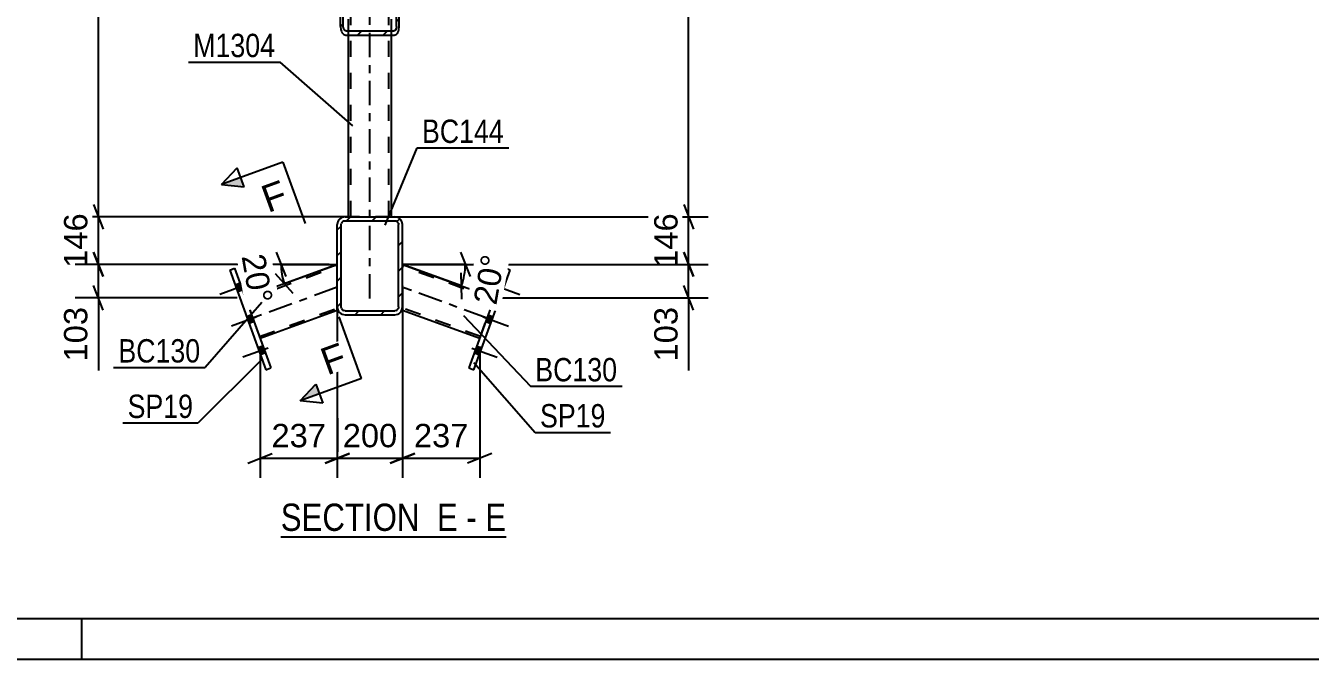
# Model space of a CAD drawing. Header units: millimetres. Extents: x -82 to 1107, y -634 to 207.
# Drawn here: x 260.1 to 417.7, y -633.9 to -556.3 of the extents above; entities that cross this region are included whole.
import ezdxf

# ---------------------------------------------------------------- set-up
doc = ezdxf.new("R2010")
doc.units = ezdxf.units.MM
doc.linetypes.add('DXK_LINE_DOT2', pattern=[3.9198, 1.9599, -1.9599])
doc.linetypes.add('DXK_LINE_DOT3', pattern=[5.9187, 2.979, -0.9799, 0.9799, -0.9799])
doc.styles.add('Arial', font='ARIAL.TTF', dxfattribs={"height": 0.2})
doc.styles.add('Arial Narrow', font='ARIALN.TTF', dxfattribs={"height": 0.2})

# ---------------------------------------------------------------- blocks, each defined once
blk = doc.blocks.new('Unknown-348435297-1162')
at = {"color": 5, "linetype": 'Continuous'}
for p, q in [((-77.03, -628.94), (1101.97, -628.94)), ((266.97, -633.94), (266.97, -628.94)), ((-82.03, -633.94), (1106.97, -633.94))]:
    blk.add_line(p, q, dxfattribs=at)
blk = doc.blocks.new('Unknown-348435297-14 - 12556')
at = {"color": 6, "linetype": 'Continuous'}
blk.add_line((291.38, -618.94), (319.02, -618.94), dxfattribs=at)
at = {"color": 0, "linetype": 'Continuous'}
for points in [[(309.49, -618.19), (309.49, -614.69), (291.38, -614.69), (291.38, -618.19)], [(313.09, -618.19), (313.09, -614.69), (310.54, -614.69), (310.54, -618.19)], [(315.42, -618.19), (315.42, -614.69), (314.14, -614.69), (314.14, -618.19)], [(319.02, -618.19), (319.02, -614.69), (316.47, -614.69), (316.47, -618.19)]]:
    blk.add_wipeout(points, dxfattribs=at)
at = {"color": 7, "linetype": 'Continuous', "style": 'Arial Narrow'}
for s, p in [('SECTION ', (291.38, -618.19)), ('E', (310.54, -618.19)), ('E', (316.47, -618.19)), ('-', (314.14, -618.19))]:
    blk.add_text(s, height=3.34, dxfattribs=at).set_placement(p)
blk = doc.blocks.new('Part-348435297-12679 - 12556')
at = {"color": 2, "linetype": 'Continuous'}
for p, q in [((306.31, -585.52), (317.59, -589.62)), ((306.31, -591.1), (306.31, -590.73)), ((306.31, -591.1), (306.31, -591.14)), ((306.31, -591.14), (315.78, -594.58))]:
    blk.add_line(p, q, dxfattribs=at)
at = {"color": 7, "linetype": 'DXK_LINE_DOT2'}
for p, q in [((306.31, -590.73), (306.31, -585.52)), ((317.51, -589.85), (306.31, -585.77)), ((306.31, -585.79), (306.31, -585.77)), ((315.87, -594.36), (306.31, -590.88)), ((315.78, -594.58), (317.59, -589.62))]:
    blk.add_line(p, q, dxfattribs=at)
at = {"color": 7, "linetype": 'DXK_LINE_DOT3'}
blk.add_line((316.69, -592.1), (306.31, -588.33), dxfattribs=at)
blk = doc.blocks.new('Part-348435297-12623 - 12556')
at = {"color": 2, "linetype": 'Continuous'}
for p, q in [((298.31, -585.52), (287.04, -589.62)), ((298.31, -591.14), (298.31, -590.73)), ((288.84, -594.58), (298.31, -591.14))]:
    blk.add_line(p, q, dxfattribs=at)
at = {"color": 7, "linetype": 'DXK_LINE_DOT2'}
for p, q in [((287.12, -589.85), (298.31, -585.77)), ((298.31, -590.73), (298.31, -585.52)), ((298.31, -585.79), (298.31, -585.77)), ((287.04, -589.62), (288.84, -594.58)), ((288.76, -594.36), (298.31, -590.88))]:
    blk.add_line(p, q, dxfattribs=at)
at = {"color": 7, "linetype": 'DXK_LINE_DOT3'}
blk.add_line((298.31, -588.33), (287.94, -592.1), dxfattribs=at)
blk = doc.blocks.new('Part-348435297-12630 - 12556')
at = {"linetype": 'Continuous'}
h = blk.add_hatch(dxfattribs=at)
h.set_pattern_fill('', scale=0.7, style=0, pattern_type=0)
h.set_pattern_definition([(45, (298.3141, -590.7257), (-1.57154, 1.57154), [])])
h.paths.add_polyline_path([(298.31, -580.65), (298.31, -590.73), (298.39, -591.09), (298.6, -591.4), (298.91, -591.61), (299.27, -591.69), (305.35, -591.69), (305.72, -591.61), (306.03, -591.4), (306.24, -591.09), (306.31, -590.73), (306.31, -580.65), (306.24, -580.28), (306.03, -579.97), (305.72, -579.76), (305.35, -579.69), (299.27, -579.69), (298.91, -579.76), (298.6, -579.97), (298.39, -580.28)])
h.paths.add_polyline_path([(298.93, -580.31), (299.09, -580.2), (299.27, -580.17), (305.35, -580.17), (305.54, -580.2), (305.69, -580.31), (305.8, -580.46), (305.83, -580.65), (305.83, -590.73), (305.8, -590.91), (305.69, -591.07), (305.54, -591.17), (305.35, -591.21), (299.27, -591.21), (299.09, -591.17), (298.93, -591.07), (298.83, -590.91), (298.79, -590.73), (298.79, -580.65), (298.83, -580.46)])
at = {"color": 2, "linetype": 'Continuous'}
for p, q in [((299.27, -579.69), (298.91, -579.76)), ((299.27, -579.69), (305.35, -579.69)), ((305.72, -579.76), (305.35, -579.69)), ((298.39, -580.28), (298.31, -580.65)), ((298.31, -590.73), (298.31, -580.65)), ((298.79, -580.65), (298.83, -580.46)), ((298.79, -590.73), (298.79, -580.65)), ((299.09, -580.2), (299.27, -580.17)), ((299.27, -580.17), (305.35, -580.17)), ((305.35, -580.17), (305.54, -580.2)), ((305.8, -580.46), (305.83, -580.65)), ((305.83, -590.73), (305.83, -580.65)), ((306.31, -580.65), (306.24, -580.28)), ((306.31, -590.73), (306.31, -580.65)), ((298.31, -590.73), (298.39, -591.09)), ((298.83, -590.91), (298.79, -590.73)), ((305.83, -590.73), (305.8, -590.91)), ((306.24, -591.09), (306.31, -590.73)), ((298.91, -591.61), (299.27, -591.69)), ((299.27, -591.21), (299.09, -591.17)), ((299.27, -591.21), (305.35, -591.21)), ((299.27, -591.69), (305.35, -591.69)), ((305.54, -591.17), (305.35, -591.21)), ((305.35, -591.69), (305.72, -591.61))]:
    blk.add_line(p, q, dxfattribs=at)
at = {"color": 7, "linetype": 'DXK_LINE_DOT3'}
blk.add_line((302.31, -585.69), (302.31, -585.69), dxfattribs=at)
at = {"color": 2, "linetype": 'Continuous'}
for centre, radius, start, end in [((299.27, -580.65), 0.96, 112.5, 157.5), ((305.35, -580.65), 0.96, 22.5, 67.5), ((299.27, -580.65), 0.48, 112.5, 157.5), ((305.35, -580.65), 0.48, 22.5, 67.5), ((299.27, -590.73), 0.48, 202.5, 247.5), ((305.35, -590.73), 0.48, 292.5, 337.5), ((299.27, -590.73), 0.96, 202.5, 247.5), ((305.35, -590.73), 0.96, 292.5, 337.5)]:
    blk.add_arc(centre, radius, start, end, dxfattribs=at)
blk = doc.blocks.new('Part-348435297-12624 - 12556')
at = {"linetype": 'Continuous'}
h = blk.add_hatch(dxfattribs=at)
h.set_pattern_fill('', scale=0.7, style=0, pattern_type=0)
h.set_pattern_definition([(45, (298.7141, -556.343), (-1.57154, 1.57154), [])])
h.paths.add_polyline_path([(298.71, -546.43), (298.71, -556.34), (298.76, -556.75), (298.9, -557.1), (299.11, -557.33), (299.35, -557.41), (305.27, -557.41), (305.52, -557.33), (305.73, -557.1), (305.87, -556.75), (305.91, -556.34), (305.91, -546.43), (305.87, -546.02), (305.73, -545.67), (305.52, -545.44), (305.27, -545.36), (299.35, -545.36), (299.11, -545.44), (298.9, -545.67), (298.76, -546.02)])
h.paths.add_polyline_path([(299.13, -546.05), (299.23, -545.93), (299.35, -545.89), (305.27, -545.89), (305.4, -545.93), (305.5, -546.05), (305.57, -546.22), (305.59, -546.43), (305.59, -556.34), (305.57, -556.55), (305.5, -556.72), (305.4, -556.84), (305.27, -556.88), (299.35, -556.88), (299.23, -556.84), (299.13, -556.72), (299.06, -556.55), (299.03, -556.34), (299.03, -546.43), (299.06, -546.22)])
at = {"color": 2, "linetype": 'Continuous'}
for p, q in [((298.71, -522.42), (298.76, -522.22)), ((298.71, -546.43), (298.71, -522.42)), ((298.76, -522.22), (298.9, -522.04)), ((298.9, -522.04), (299.11, -521.93)), ((299.11, -521.93), (299.35, -521.89)), ((299.35, -521.89), (305.27, -521.89)), ((305.27, -521.89), (305.52, -521.93)), ((305.52, -521.93), (305.73, -522.04)), ((305.73, -522.04), (305.87, -522.22)), ((305.87, -522.22), (305.91, -522.42)), ((305.91, -546.43), (305.91, -522.42)), ((298.76, -546.02), (298.71, -546.43)), ((298.71, -556.34), (298.71, -546.43)), ((299.03, -546.43), (299.06, -546.22)), ((299.03, -556.34), (299.03, -546.43)), ((299.35, -545.36), (299.11, -545.44)), ((299.23, -545.93), (299.35, -545.89)), ((299.35, -545.36), (305.27, -545.36)), ((299.35, -545.89), (305.27, -545.89)), ((305.52, -545.44), (305.27, -545.36)), ((305.27, -545.89), (305.4, -545.93)), ((305.57, -546.22), (305.59, -546.43)), ((305.59, -556.34), (305.59, -546.43)), ((305.91, -546.43), (305.87, -546.02)), ((305.91, -556.34), (305.91, -546.43)), ((298.71, -556.34), (298.76, -556.75)), ((299.06, -556.55), (299.03, -556.34)), ((299.11, -557.33), (299.35, -557.41)), ((299.35, -556.88), (299.23, -556.84)), ((299.35, -556.88), (305.27, -556.88)), ((299.35, -557.41), (305.27, -557.41)), ((305.4, -556.84), (305.27, -556.88)), ((305.27, -557.41), (305.52, -557.33)), ((305.59, -556.34), (305.57, -556.55)), ((305.87, -556.75), (305.91, -556.34))]:
    blk.add_line(p, q, dxfattribs=at)
at = {"color": 7, "linetype": 'DXK_LINE_DOT2'}
for p, q in [((299.06, -522.32), (299.03, -522.42)), ((299.03, -556.34), (299.03, -522.42)), ((299.13, -522.23), (299.06, -522.32)), ((299.23, -522.17), (299.13, -522.23)), ((299.35, -522.15), (299.23, -522.17)), ((299.35, -522.15), (305.27, -522.15)), ((305.4, -522.17), (305.27, -522.15)), ((305.5, -522.23), (305.4, -522.17)), ((305.57, -522.32), (305.5, -522.23)), ((305.59, -522.42), (305.57, -522.32)), ((305.59, -556.34), (305.59, -522.42)), ((298.71, -524.36), (299.03, -524.36)), ((305.59, -524.36), (305.91, -524.36)), ((298.76, -530.8), (298.71, -530.39)), ((299.03, -530.39), (299.06, -530.6)), ((299.23, -530.89), (299.35, -530.93)), ((299.35, -530.93), (305.27, -530.93)), ((305.27, -530.93), (305.4, -530.89)), ((305.57, -530.6), (305.59, -530.39)), ((305.91, -530.39), (305.87, -530.8)), ((299.35, -531.46), (299.11, -531.38)), ((299.35, -531.46), (305.27, -531.46)), ((305.52, -531.38), (305.27, -531.46)), ((298.71, -556.34), (298.71, -546.43)), ((305.91, -556.34), (305.91, -546.43))]:
    blk.add_line(p, q, dxfattribs=at)
for centre, radius, start, end in [((299.73, -530.62), 0.986, 190.8094, 230.8802), ((299.54, -530.5), 0.493, 190.8094, 230.8802), ((305.09, -530.5), 0.493, 309.1198, 349.1906), ((304.9, -530.62), 0.986, 309.1198, 349.1906)]:
    blk.add_arc(centre, radius, start, end, dxfattribs=at)
at = {"color": 2, "linetype": 'Continuous'}
for centre, radius, start, end in [((299.73, -546.2), 0.986, 129.1198, 169.1906), ((299.54, -546.32), 0.493, 129.1198, 169.1906), ((305.09, -546.32), 0.493, 10.8094, 50.8802), ((304.9, -546.2), 0.986, 10.8094, 50.8802), ((299.73, -556.57), 0.986, 190.8094, 230.8802), ((299.54, -556.46), 0.493, 190.8094, 230.8802), ((305.09, -556.46), 0.493, 309.1198, 349.1906), ((304.9, -556.57), 0.986, 309.1198, 349.1906)]:
    blk.add_arc(centre, radius, start, end, dxfattribs=at)
blk = doc.blocks.new('Part-348435297-12682 - 12556')
at = {"color": 2, "linetype": 'Continuous'}
for p, q in [((285.12, -586.21), (285.72, -585.99)), ((285.72, -585.99), (290.16, -598.21)), ((285.12, -586.21), (289.56, -598.43)), ((289.56, -598.43), (290.16, -598.21))]:
    blk.add_line(p, q, dxfattribs=at)
blk = doc.blocks.new('Part-348435297-12683 - 12556')
at = {"color": 2, "linetype": 'Continuous'}
for p, q in [((318.91, -585.99), (314.46, -598.21)), ((319.51, -586.21), (318.91, -585.99)), ((315.07, -598.43), (319.51, -586.21)), ((314.46, -598.21), (315.07, -598.43))]:
    blk.add_line(p, q, dxfattribs=at)
blk = doc.blocks.new('Part-348435297-12684 - 12556')
at = {"color": 7, "linetype": 'DXK_LINE_DOT3'}
blk.add_line((302.31, -589.69), (302.31, -454.09), dxfattribs=at)
at = {"color": 2, "linetype": 'Continuous'}
for p, q in [((299.67, -486.36), (299.67, -464.09)), ((304.95, -486.36), (304.95, -464.09)), ((299.67, -579.69), (299.67, -557.41)), ((304.95, -579.69), (304.95, -557.41))]:
    blk.add_line(p, q, dxfattribs=at)
at = {"color": 7, "linetype": 'DXK_LINE_DOT2'}
for p, q in [((304.95, -464.09), (299.67, -464.09)), ((299.99, -579.69), (299.99, -464.09)), ((304.63, -579.69), (304.63, -464.09)), ((299.67, -557.41), (299.67, -486.36)), ((304.95, -557.41), (304.95, -486.36)), ((304.95, -579.69), (299.67, -579.69))]:
    blk.add_line(p, q, dxfattribs=at)
blk = doc.blocks.new('Bolt-348435297-12727 - 12556')
at = {"linetype": 'Continuous'}
for points in [[(286.69, -588.66), (286.39, -587.84), (285.79, -588.05), (286.09, -588.88)], [(286.69, -588.66), (286.39, -587.84), (285.79, -588.05), (286.09, -588.88)], [(286.69, -588.66), (286.39, -587.84), (285.79, -588.05), (286.09, -588.88)], [(288.1, -592.53), (287.8, -591.71), (287.2, -591.93), (287.5, -592.75)], [(288.1, -592.53), (287.8, -591.71), (287.2, -591.93), (287.5, -592.75)], [(289.49, -596.37), (289.19, -595.54), (288.59, -595.76), (288.89, -596.59)], [(289.49, -596.37), (289.19, -595.54), (288.59, -595.76), (288.89, -596.59)], [(289.49, -596.37), (289.19, -595.54), (288.59, -595.76), (288.89, -596.59)]]:
    blk.add_hatch(color=1, dxfattribs=at).paths.add_polyline_path(points)
at = {"color": 1, "linetype": 'Continuous'}
for p, q in [((287.03, -588.07), (283.91, -589.21)), ((287.03, -588.07), (283.91, -589.21)), ((287.03, -588.07), (283.91, -589.21)), ((286.39, -587.84), (285.79, -588.05)), ((286.39, -587.84), (285.79, -588.05)), ((286.39, -587.84), (285.79, -588.05)), ((286.69, -588.66), (286.09, -588.88)), ((286.69, -588.66), (286.09, -588.88)), ((286.69, -588.66), (286.09, -588.88)), ((288.44, -591.94), (285.32, -593.08)), ((288.44, -591.94), (285.32, -593.08)), ((287.8, -591.71), (287.2, -591.93)), ((287.8, -591.71), (287.2, -591.93)), ((288.1, -592.53), (287.5, -592.75)), ((288.1, -592.53), (287.5, -592.75)), ((289.19, -595.54), (288.59, -595.76)), ((289.19, -595.54), (288.59, -595.76)), ((289.19, -595.54), (288.59, -595.76)), ((289.83, -595.78), (286.71, -596.91)), ((289.83, -595.78), (286.71, -596.91)), ((289.83, -595.78), (286.71, -596.91)), ((289.49, -596.37), (288.89, -596.59)), ((289.49, -596.37), (288.89, -596.59)), ((289.49, -596.37), (288.89, -596.59))]:
    blk.add_line(p, q, dxfattribs=at)
blk = doc.blocks.new('Bolt-348435297-12728 - 12556')
at = {"linetype": 'Continuous'}
for points in [[(318.54, -588.88), (318.84, -588.05), (318.24, -587.84), (317.94, -588.66)], [(318.54, -588.88), (318.84, -588.05), (318.24, -587.84), (317.94, -588.66)], [(318.54, -588.88), (318.84, -588.05), (318.24, -587.84), (317.94, -588.66)], [(317.13, -592.75), (317.43, -591.93), (316.83, -591.71), (316.53, -592.53)], [(317.13, -592.75), (317.43, -591.93), (316.83, -591.71), (316.53, -592.53)], [(315.74, -596.59), (316.04, -595.76), (315.44, -595.54), (315.13, -596.37)], [(315.74, -596.59), (316.04, -595.76), (315.44, -595.54), (315.13, -596.37)], [(315.74, -596.59), (316.04, -595.76), (315.44, -595.54), (315.13, -596.37)]]:
    blk.add_hatch(color=1, dxfattribs=at).paths.add_polyline_path(points)
at = {"color": 1, "linetype": 'Continuous'}
for p, q in [((317.6, -588.07), (320.72, -589.21)), ((317.6, -588.07), (320.72, -589.21)), ((317.6, -588.07), (320.72, -589.21)), ((317.94, -588.66), (318.54, -588.88)), ((317.94, -588.66), (318.54, -588.88)), ((317.94, -588.66), (318.54, -588.88)), ((318.24, -587.84), (318.84, -588.05)), ((318.24, -587.84), (318.84, -588.05)), ((318.24, -587.84), (318.84, -588.05)), ((316.19, -591.94), (319.31, -593.08)), ((316.19, -591.94), (319.31, -593.08)), ((316.83, -591.71), (317.43, -591.93)), ((316.83, -591.71), (317.43, -591.93)), ((316.53, -592.53), (317.13, -592.75)), ((316.53, -592.53), (317.13, -592.75)), ((315.44, -595.54), (316.04, -595.76)), ((315.44, -595.54), (316.04, -595.76)), ((315.44, -595.54), (316.04, -595.76)), ((314.8, -595.78), (317.92, -596.91)), ((314.8, -595.78), (317.92, -596.91)), ((314.8, -595.78), (317.92, -596.91)), ((315.13, -596.37), (315.74, -596.59)), ((315.13, -596.37), (315.74, -596.59)), ((315.13, -596.37), (315.74, -596.59))]:
    blk.add_line(p, q, dxfattribs=at)
blk = doc.blocks.new('StraightDimension-348435297-13286 - 12556')
at = {"color": 7, "linetype": 'Continuous'}
for p, q in [((269.6, -457.86), (268.4, -454.86)), ((286.04, -456.36), (266.15, -456.36)), ((269, -579.69), (269, -456.36)), ((268.4, -578.19), (269.6, -581.19)), ((299.63, -579.69), (266.15, -579.69))]:
    blk.add_line(p, q, dxfattribs=at)
at = {"color": 0}
blk.add_wipeout([(268.25, -512.98), (264.05, -512.98), (264.05, -523.07), (268.25, -523.07)], dxfattribs=at)
at = {"color": 3, "style": 'Arial'}
blk.add_text('3083', height=2.865, rotation=90.0002, dxfattribs=at).set_placement((267.65, -522.47))
blk = doc.blocks.new('StraightDimension-348435297-13222 - 12556')
at = {"color": 7, "linetype": 'Continuous'}
for p, q in [((306.31, -588.13), (306.31, -611.69)), ((298.31, -590.99), (298.31, -611.69)), ((296.81, -609.89), (299.81, -608.69)), ((298.31, -609.29), (306.31, -609.29)), ((307.81, -608.69), (304.81, -609.89))]:
    blk.add_line(p, q, dxfattribs=at)
at = {"color": 0}
blk.add_wipeout([(306.25, -608.54), (306.25, -604.34), (298.38, -604.34), (298.38, -608.54)], dxfattribs=at)
at = {"color": 3, "style": 'Arial'}
blk.add_text('200', height=2.865, dxfattribs=at).set_placement((298.98, -607.94))
blk = doc.blocks.new('StraightDimension-348435297-13221 - 12556')
at = {"color": 7, "linetype": 'Continuous'}
for p, q in [((306.31, -588.13), (306.31, -611.69)), ((315.78, -595.58), (315.78, -611.69)), ((304.81, -609.89), (307.81, -608.69)), ((306.31, -609.29), (315.78, -609.29)), ((317.28, -608.69), (314.28, -609.89))]:
    blk.add_line(p, q, dxfattribs=at)
at = {"color": 0}
blk.add_wipeout([(314.98, -608.54), (314.98, -604.34), (307.11, -604.34), (307.11, -608.54)], dxfattribs=at)
at = {"color": 3, "style": 'Arial'}
blk.add_text('237', height=2.865, dxfattribs=at).set_placement((307.71, -607.94))
blk = doc.blocks.new('StraightDimension-348435297-13287 - 12556')
at = {"color": 7, "linetype": 'Continuous'}
for p, q in [((268.4, -578.19), (269.6, -581.19)), ((299.63, -579.69), (266.15, -579.69)), ((269, -585.52), (269, -579.69)), ((269.6, -587.02), (268.4, -584.02)), ((297.31, -585.52), (266.15, -585.52))]:
    blk.add_line(p, q, dxfattribs=at)
at = {"color": 0}
blk.add_wipeout([(268.25, -578.67), (264.05, -578.67), (264.05, -586.54), (268.25, -586.54)], dxfattribs=at)
at = {"color": 3, "style": 'Arial'}
blk.add_text('146', height=2.865, rotation=90.0002, dxfattribs=at).set_placement((267.65, -585.94))
blk = doc.blocks.new('StraightDimension-348435297-13223 - 12556')
at = {"color": 7, "linetype": 'Continuous'}
for p, q in [((298.31, -590.99), (298.31, -611.69)), ((288.84, -595.58), (288.84, -611.69)), ((287.34, -609.89), (290.34, -608.69)), ((288.84, -609.29), (298.31, -609.29)), ((299.81, -608.69), (296.81, -609.89))]:
    blk.add_line(p, q, dxfattribs=at)
at = {"color": 0}
blk.add_wipeout([(297.51, -608.54), (297.51, -604.34), (289.64, -604.34), (289.64, -608.54)], dxfattribs=at)
at = {"color": 3, "style": 'Arial'}
blk.add_text('237', height=2.865, dxfattribs=at).set_placement((290.24, -607.94))
blk = doc.blocks.new('StraightDimension-348435297-13288 - 12556')
at = {"color": 7, "linetype": 'Continuous'}
for p, q in [((268.4, -584.02), (269.6, -587.02)), ((297.31, -585.52), (266.15, -585.52)), ((269, -589.62), (269, -585.52)), ((269.6, -591.12), (268.4, -588.12)), ((286.04, -589.62), (266.15, -589.62))]:
    blk.add_line(p, q, dxfattribs=at)
at = {"color": 0}
blk.add_wipeout([(268.25, -590.15), (264.05, -590.15), (264.05, -598.02), (268.25, -598.02)], dxfattribs=at)
at = {"color": 7, "linetype": 'Continuous'}
blk.add_line((269, -589.62), (269, -598.54), dxfattribs=at)
blk.add_line((269, -589.62), (269, -598.54), dxfattribs=at)
at = {"color": 3, "style": 'Arial'}
blk.add_text('103', height=2.865, rotation=90.0002, dxfattribs=at).set_placement((267.65, -597.42))
blk = doc.blocks.new('StraightDimension-348435297-13501 - 12556')
at = {"color": 7, "linetype": 'Continuous'}
for p, q in [((342, -457.86), (340.8, -454.86)), ((318.59, -456.36), (343.8, -456.36)), ((341.4, -579.69), (341.4, -456.36)), ((340.8, -578.19), (342, -581.19)), ((304.77, -579.69), (343.8, -579.69))]:
    blk.add_line(p, q, dxfattribs=at)
at = {"color": 0}
blk.add_wipeout([(340.65, -512.98), (336.45, -512.98), (336.45, -523.07), (340.65, -523.07)], dxfattribs=at)
at = {"color": 3, "style": 'Arial'}
blk.add_text('3083', height=2.865, rotation=90.0002, dxfattribs=at).set_placement((340.05, -522.47))
blk = doc.blocks.new('StraightDimension-348435297-13502 - 12556')
at = {"color": 7, "linetype": 'Continuous'}
for p, q in [((340.8, -578.19), (342, -581.19)), ((304.77, -579.69), (343.8, -579.69)), ((341.4, -585.52), (341.4, -579.69)), ((342, -587.02), (340.8, -584.02)), ((307.31, -585.52), (343.8, -585.52))]:
    blk.add_line(p, q, dxfattribs=at)
at = {"color": 0}
blk.add_wipeout([(340.65, -578.67), (336.45, -578.67), (336.45, -586.54), (340.65, -586.54)], dxfattribs=at)
at = {"color": 3, "style": 'Arial'}
blk.add_text('146', height=2.865, rotation=90.0002, dxfattribs=at).set_placement((340.05, -585.94))
blk = doc.blocks.new('StraightDimension-348435297-13503 - 12556')
at = {"color": 7, "linetype": 'Continuous'}
for p, q in [((340.8, -584.02), (342, -587.02)), ((307.31, -585.52), (343.8, -585.52)), ((341.4, -589.62), (341.4, -585.52)), ((342, -591.12), (340.8, -588.12)), ((318.59, -589.62), (343.8, -589.62))]:
    blk.add_line(p, q, dxfattribs=at)
at = {"color": 0}
blk.add_wipeout([(340.65, -590.15), (336.45, -590.15), (336.45, -598.02), (340.65, -598.02)], dxfattribs=at)
at = {"color": 7, "linetype": 'Continuous'}
blk.add_line((341.4, -589.62), (341.4, -598.54), dxfattribs=at)
blk.add_line((341.4, -589.62), (341.4, -598.54), dxfattribs=at)
at = {"color": 3, "style": 'Arial'}
blk.add_text('103', height=2.865, rotation=90.0002, dxfattribs=at).set_placement((340.05, -597.42))
blk = doc.blocks.new('AngleDimension-348435297-13861 - 12556')
at = {"color": 7, "linetype": 'Continuous'}
for p, q in [((290.81, -584.02), (292.01, -587.02)), ((297.31, -585.52), (291.41, -585.52)), ((291.41, -585.52), (298.31, -585.52)), ((291.83, -587.88), (298.31, -585.52)), ((292.9, -589.08), (290.75, -586.67))]:
    blk.add_line(p, q, dxfattribs=at)
blk.add_arc((298.31, -585.52), 6.91, 180, 199.9999, dxfattribs=at)
at = {"color": 0}
blk.add_wipeout([(287.12, -591.17), (291.26, -590.44), (290, -583.3), (285.86, -584.03)], dxfattribs=at)
at = {"color": 3, "style": 'Arial'}
blk.add_text('20°', height=2.865, rotation=-80.0021, dxfattribs=at).set_placement((286.56, -584.52))
blk = doc.blocks.new('AngleDimension-348435297-13870 - 12556')
at = {"color": 7, "linetype": 'Continuous'}
for p, q in [((313.42, -584.02), (314.62, -587.02)), ((314.02, -585.52), (306.31, -585.52)), ((313.55, -588.15), (306.31, -585.52)), ((307.25, -585.86), (313.55, -588.15)), ((313.6, -589.77), (313.5, -586.54))]:
    blk.add_line(p, q, dxfattribs=at)
blk.add_arc((306.31, -585.52), 7.7, 340, 0, dxfattribs=at)
at = {"color": 0}
blk.add_wipeout([(319.55, -584.17), (315.42, -583.44), (314.16, -590.58), (318.29, -591.31)], dxfattribs=at)
at = {"color": 3, "style": 'Arial'}
blk.add_text('20°', height=2.865, rotation=80.0021, dxfattribs=at).set_placement((317.81, -590.61))
blk = doc.blocks.new('Mark-348435297-13597 - 12556')
at = {"color": 0}
blk.add_wipeout([(280.63, -604.35), (280.63, -601.35), (272.59, -601.35), (272.59, -604.35)], dxfattribs=at)
blk.add_wipeout([(280.63, -604.35), (280.63, -601.35), (272.59, -601.35), (272.59, -604.35)], dxfattribs=at)
at = {"color": 30, "linetype": 'Continuous'}
for p in [(289.1, -597.16), (271.99, -604.95)]:
    blk.add_line(p, (281.23, -604.95), dxfattribs=at)
at = {"color": 3, "style": 'Arial Narrow'}
blk.add_text('SP19', height=2.863, dxfattribs=at).set_placement((272.59, -604.35))
blk = doc.blocks.new('Mark-348435297-13608 - 12556')
at = {"color": 0}
blk.add_wipeout([(331.22, -605.51), (331.22, -602.51), (323.18, -602.51), (323.18, -605.51)], dxfattribs=at)
blk.add_wipeout([(331.22, -605.51), (331.22, -602.51), (323.18, -602.51), (323.18, -605.51)], dxfattribs=at)
at = {"color": 30, "linetype": 'Continuous'}
for p, q in [((315.06, -597.55), (322.58, -606.11)), ((322.58, -606.11), (331.82, -606.11))]:
    blk.add_line(p, q, dxfattribs=at)
at = {"color": 3, "style": 'Arial Narrow'}
blk.add_text('SP19', height=2.863, dxfattribs=at).set_placement((323.18, -605.51))
blk = doc.blocks.new('Mark-348435297-13577 - 12556')
at = {"color": 0}
blk.add_wipeout([(281.51, -597.55), (281.51, -594.55), (271.46, -594.55), (271.46, -597.55)], dxfattribs=at)
blk.add_wipeout([(281.51, -597.55), (281.51, -594.55), (271.46, -594.55), (271.46, -597.55)], dxfattribs=at)
at = {"color": 30, "linetype": 'Continuous'}
for p in [(289.05, -590.18), (270.86, -598.15)]:
    blk.add_line(p, (282.11, -598.15), dxfattribs=at)
at = {"color": 3, "style": 'Arial Narrow'}
blk.add_text('BC130', height=2.863, dxfattribs=at).set_placement((271.46, -597.55))
blk = doc.blocks.new('Mark-348435297-13580 - 12556')
at = {"color": 0}
blk.add_wipeout([(318.75, -570.63), (318.75, -567.63), (308.7, -567.63), (308.7, -570.63)], dxfattribs=at)
blk.add_wipeout([(318.75, -570.63), (318.75, -567.63), (308.7, -567.63), (308.7, -570.63)], dxfattribs=at)
at = {"color": 30, "linetype": 'Continuous'}
for p, q in [((304.2, -580.71), (308.1, -571.23)), ((308.1, -571.23), (319.35, -571.23))]:
    blk.add_line(p, q, dxfattribs=at)
at = {"color": 3, "style": 'Arial Narrow'}
blk.add_text('BC144', height=2.863, dxfattribs=at).set_placement((308.7, -570.63))
blk = doc.blocks.new('Mark-348435297-13583 - 12556')
at = {"color": 0}
blk.add_wipeout([(332.64, -599.86), (332.64, -596.86), (322.6, -596.86), (322.6, -599.86)], dxfattribs=at)
blk.add_wipeout([(332.64, -599.86), (332.64, -596.86), (322.6, -596.86), (322.6, -599.86)], dxfattribs=at)
at = {"color": 30, "linetype": 'Continuous'}
for p, q in [((313.8, -591.78), (322, -600.46)), ((322, -600.46), (333.24, -600.46))]:
    blk.add_line(p, q, dxfattribs=at)
at = {"color": 3, "style": 'Arial Narrow'}
blk.add_text('BC130', height=2.863, dxfattribs=at).set_placement((322.6, -599.86))
blk = doc.blocks.new('SectionMark-348435297-14039 - 12556')
at = {"linetype": 'Continuous'}
for points in [[(286.45, -574.86), (286.88, -576.03), (284.1, -575.71)], [(295.68, -600.2), (296.1, -601.37), (293.75, -602.23)]]:
    blk.add_hatch(color=6, dxfattribs=at).paths.add_polyline_path(points)
at = {"color": 6, "linetype": 'Continuous'}
for p, q in [((284.1, -575.71), (286.03, -573.68)), ((286.88, -576.03), (286.03, -573.68)), ((284.1, -575.71), (286.88, -576.03)), ((293.75, -602.23), (295.68, -600.2)), ((295.68, -600.2), (296.53, -602.55)), ((296.53, -602.55), (293.75, -602.23))]:
    blk.add_line(p, q, dxfattribs=at)
at = {"color": 0, "linetype": 'Continuous'}
for points in [[(292.48, -578.25), (291.28, -574.96), (288.6, -575.94), (289.8, -579.23)], [(299.73, -598.19), (298.54, -594.9), (295.86, -595.88), (297.06, -599.16)]]:
    blk.add_wipeout(points, dxfattribs=at)
at = {"color": 6, "linetype": 'Continuous'}
for p, q in [((291.62, -572.98), (284.1, -575.71)), ((291.62, -572.98), (294.36, -580.49)), ((301.27, -599.49), (298.54, -591.97)), ((301.27, -599.49), (293.75, -602.23))]:
    blk.add_line(p, q, dxfattribs=at)
at = {"color": 3, "linetype": 'Continuous', "style": 'Arial'}
for p in [(289.8, -579.23), (297.06, -599.16)]:
    blk.add_text('F', height=3.34, rotation=20.002, dxfattribs=at).set_placement(p)
blk = doc.blocks.new('Mark-348435297-13586 - 12556')
at = {"color": 0}
blk.add_wipeout([(290.69, -560.11), (290.69, -557.11), (280.64, -557.11), (280.64, -560.11)], dxfattribs=at)
blk.add_wipeout([(290.69, -560.11), (290.69, -557.11), (280.64, -557.11), (280.64, -560.11)], dxfattribs=at)
at = {"color": 30, "linetype": 'Continuous'}
for p in [(280.04, -560.71), (300.2, -568.54)]:
    blk.add_line(p, (291.29, -560.71), dxfattribs=at)
at = {"color": 3, "style": 'Arial Narrow'}
blk.add_text('M1304', height=2.863, dxfattribs=at).set_placement((280.64, -560.11))

msp = doc.modelspace()

# ---------------------------------------------------------------- block references
for name in ['Unknown-348435297-1162', 'Part-348435297-12684 - 12556', 'Part-348435297-12624 - 12556', 'Part-348435297-12630 - 12556', 'Part-348435297-12682 - 12556', 'Part-348435297-12623 - 12556', 'Part-348435297-12679 - 12556', 'Part-348435297-12683 - 12556', 'Bolt-348435297-12727 - 12556', 'Bolt-348435297-12728 - 12556']:
    msp.add_blockref(name, (0, 0))

# ---------------------------------------------------------------- next in the draw order: block references
for name in ['StraightDimension-348435297-13286 - 12556', 'StraightDimension-348435297-13501 - 12556', 'StraightDimension-348435297-13222 - 12556', 'Unknown-348435297-14 - 12556']:
    msp.add_blockref(name, (0, 0))

# ---------------------------------------------------------------- next in the draw order: block references
for name in ['Mark-348435297-13586 - 12556', 'StraightDimension-348435297-13287 - 12556', 'StraightDimension-348435297-13502 - 12556', 'StraightDimension-348435297-13221 - 12556', 'StraightDimension-348435297-13223 - 12556']:
    msp.add_blockref(name, (0, 0))

# ---------------------------------------------------------------- next in the draw order: block references
for name in ['Mark-348435297-13580 - 12556', 'StraightDimension-348435297-13288 - 12556', 'StraightDimension-348435297-13503 - 12556']:
    msp.add_blockref(name, (0, 0))

# ---------------------------------------------------------------- next in the draw order: block references
for name in ['AngleDimension-348435297-13861 - 12556', 'AngleDimension-348435297-13870 - 12556', 'Mark-348435297-13597 - 12556', 'Mark-348435297-13608 - 12556']:
    msp.add_blockref(name, (0, 0))

# ---------------------------------------------------------------- next in the draw order: block references
for name in ['Mark-348435297-13577 - 12556', 'Mark-348435297-13583 - 12556']:
    msp.add_blockref(name, (0, 0))

# ---------------------------------------------------------------- next in the draw order: block references
msp.add_blockref('SectionMark-348435297-14039 - 12556', (0, 0))

doc.saveas('drawing.dxf')
